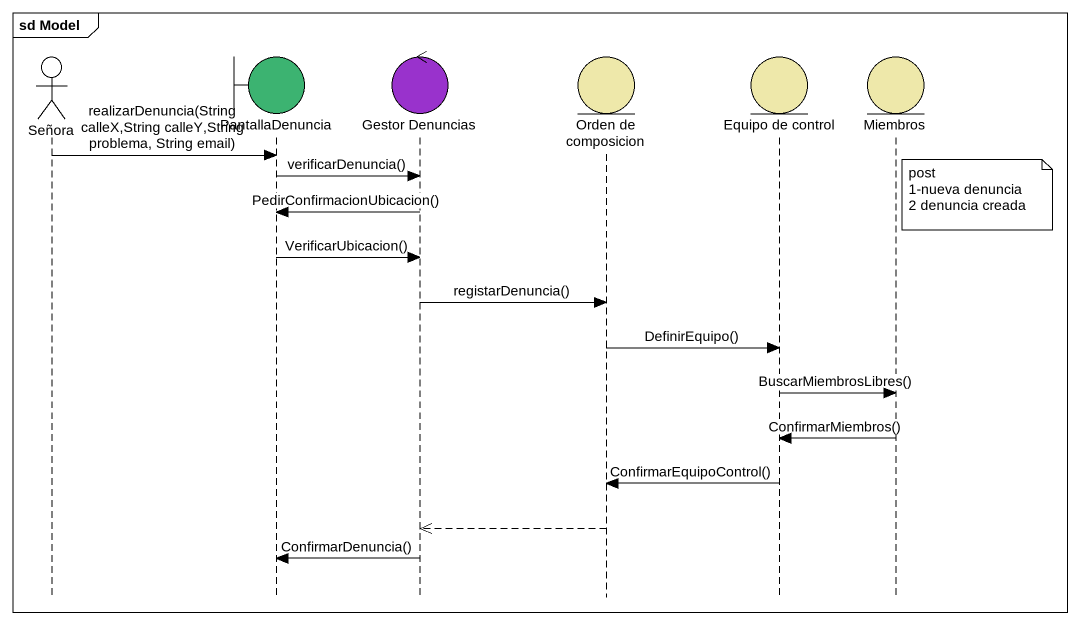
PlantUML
@startuml
mainframe sd Model
hide footbox
actor Señora
boundary PantallaDenuncia #3CB371
control "Gestor Denuncias" as Gestor_Denuncias #9932CC
entity "Orden de composicion" as Orden_de_composicion #EEE8AA
entity "Equipo de control" as Equipo_de_control #EEE8AA
entity Miembros #EEE8AA

Señora -> PantallaDenuncia : realizarDenuncia(String calleX,String calleY,String problema, String email)
PantallaDenuncia -> Gestor_Denuncias : verificarDenuncia()
note right of Miembros
  post
  1-nueva denuncia
  2 denuncia creada
end note
Gestor_Denuncias -> PantallaDenuncia : PedirConfirmacionUbicacion()
PantallaDenuncia -> Gestor_Denuncias : VerificarUbicacion()
Gestor_Denuncias -> Orden_de_composicion : registarDenuncia()
Orden_de_composicion -> Equipo_de_control : DefinirEquipo()
Equipo_de_control -> Miembros : BuscarMiembrosLibres()
Miembros -> Equipo_de_control : ConfirmarMiembros()
Equipo_de_control -> Orden_de_composicion : ConfirmarEquipoControl()
Orden_de_composicion -->> Gestor_Denuncias
Gestor_Denuncias -> PantallaDenuncia : ConfirmarDenuncia()
@enduml
